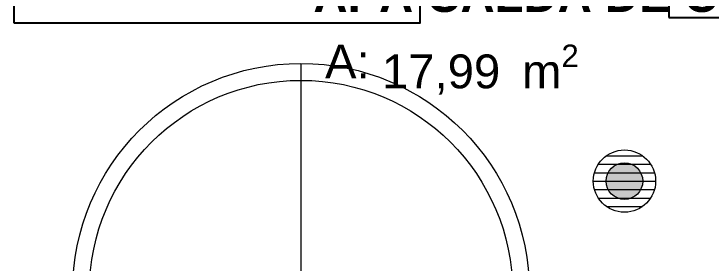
# Model space of a CAD drawing. Header units: millimetres. Extents: x 1322820 to 1391563, y 1051909 to 1098256.
# Drawn here: x 1352731 to 1354790, y 1080778 to 1081515 of the extents above; entities that cross this region are included whole.
import ezdxf
from ezdxf.enums import TextEntityAlignment as Align

# ---------------------------------------------------------------- set-up
doc = ezdxf.new("R2010")
doc.units = ezdxf.units.MM
doc.header["$MEASUREMENT"] = 0
doc.linetypes.add('R', pattern=[10414, 5080, -2540, 254, -2540])
doc.linetypes.add('R (2)', pattern=[10414, 5080, -2540, 254, -2540])
doc.layers.get('0').update_dxf_attribs({"true_color": 0x787878})
for name, color, linetype in [('Circuit echipo', 7, 'Continuous'), ('circuite iluminat normal', 7, 'Continuous'), ('circuite iluminat vitali', 1, 'Continuous')]:
    doc.layers.add(name, color=color, linetype=linetype)
for name, color, linetype, lineweight, true_color in [('New_ARCHICAD Zone Stamps_Pen_No__1', 7, 'Continuous', 13, 0x787878), ('New_instalatii - echipamente_Pen_No__1', 7, 'Continuous', 13, 0x787878), ('New_instalatii - echipamente_Pen_No__102', 7, 'Continuous', 13, 0x787878)]:
    doc.layers.add(name, color=color, linetype=linetype, lineweight=lineweight, true_color=true_color)
doc.layers.add('New_arhitectura - suprafete DTAC', color=7, linetype='Continuous', true_color=0x787878)
doc.styles.add('GENERATED_STYLE_1', font='arialbd.ttf')
doc.styles.add('GENERATED_STYLE_2', font='arial.ttf')

# ---------------------------------------------------------------- blocks, each defined once
blk = doc.blocks.new('SPATIU TEHNIC_T.06_4_1', base_point=(1354205.3, 1080781.2))
at = {"layer": 'New_ARCHICAD Zone Stamps_Pen_No__1', "color": 7, "lineweight": 13, "insert": (1353817.7, 1081424.2), "char_height": 100, "attachment_point": 1, "style": 'GENERATED_STYLE_2'}
blk.add_mtext('\\A1;\\pt0,50;17,99{\\H0.66x;\\S^  ;} m{\\H0.66x;\\S2^  ;}', dxfattribs=at)
at = {"layer": 'New_ARCHICAD Zone Stamps_Pen_No__1', "color": 7, "lineweight": 13}
for tag, style, p in [('DUMMY_849', 'GENERATED_STYLE_1', (1353923.8, 1082036.3)), ('DUMMY_850', 'GENERATED_STYLE_1', (1354677.1, 1081839.9)), ('DUMMY_851', 'GENERATED_STYLE_1', (1355296.1, 1081643.5)), ('measuredAreaCode', 'GENERATED_STYLE_2', (1353649.5, 1081424.2))]:
    blk.add_attdef(tag, text='', height=100, dxfattribs=dict(at, style=style)).set_placement(p, align=Align.TOP_LEFT)
at = {"layer": 'New_ARCHICAD Zone Stamps_Pen_No__1', "color": 7, "lineweight": 13, "style": 'GENERATED_STYLE_1'}
for tag, p in [('ROOM_NUMBER', (1354472.8, 1082013.5)), ('ROOM_NAME', (1354472.8, 1081817)), ('zoneNameLine2', (1354472.8, 1081620.6))]:
    blk.add_attdef(tag, text='', height=100, dxfattribs=at).set_placement(p, align=Align.TOP_CENTER)
blk = doc.blocks.new('terasa')
at = {"layer": 'New_instalatii - echipamente_Pen_No__102', "linetype": 'Continuous', "lineweight": 13}
blk.add_hatch(color=256, dxfattribs=at).paths.add_polyline_path([(1354588.344, 1081020.6, 1), (1354480.344, 1081020.6, 1)])
at = {"layer": 'New_instalatii - echipamente_Pen_No__1', "linetype": 'R (2)', "lineweight": 13}
blk.add_line((1353578.539, 1081368.444), (1353578.539, 1080018.444), dxfattribs=at)
at = {"layer": 'New_instalatii - echipamente_Pen_No__1', "linetype": 'R', "lineweight": 13}
for p, q in [((1354480.855, 1081095.54), (1354587.833, 1081095.54)), ((1354457.006, 1081070.56), (1354611.681, 1081070.56)), ((1354445.726, 1081045.58), (1354622.961, 1081045.58)), ((1354442.273, 1081020.6), (1354626.415, 1081020.6)), ((1354445.726, 1080995.62), (1354622.961, 1080995.62)), ((1354457.006, 1080970.64), (1354611.681, 1080970.64)), ((1354480.855, 1080945.66), (1354587.833, 1080945.66))]:
    blk.add_line(p, q, dxfattribs=at)
at = {"layer": 'New_instalatii - echipamente_Pen_No__1', "linetype": 'Continuous', "lineweight": 13}
for centre, radius in [((1353578.539, 1080693.444), 675), ((1353578.539, 1080693.444), 625), ((1354534.344, 1081020.6), 92.071), ((1354534.344, 1081020.6), 54)]:
    blk.add_circle(centre, radius, dxfattribs=at)
at = {"layer": 'New_arhitectura - suprafete DTAC', "linetype": 'Continuous', "lineweight": 13}
blk.add_blockref('SPATIU TEHNIC_T.06_4_1', (1354205.313, 1080781.158), dxfattribs=at).add_auto_attribs({'ROOM_NAME': 'SPATIU TEHNIC', 'ROOM_NUMBER': 'T.06', 'zoneNameLine2': 'APA CALDA DE CONSUM', 'measuredAreaCode': 'A: '})
blk = doc.blocks.new('A$C2BB31A3D')
at = {"layer": 'circuite iluminat normal'}
blk.add_lwpolyline([(0, 0), (1200, 0), (1200, 200), (0, 200)], close=True, dxfattribs=at)
at = {"layer": 'circuite iluminat vitali', "const_width": 50}
blk.add_lwpolyline([(56.2, 102.7), (1121.4, 102.7)], dxfattribs=at)

msp = doc.modelspace()

# ---------------------------------------------------------------- block references
msp.add_blockref('terasa', (0, 0))

# ---------------------------------------------------------------- next in the draw order: block references
at = {"layer": 'Circuit echipo'}
for p in [(1354665.3, 1081504.6), (1352730.5, 1081488.1)]:
    msp.add_blockref('A$C2BB31A3D', p, dxfattribs=at)

doc.saveas('drawing.dxf')
